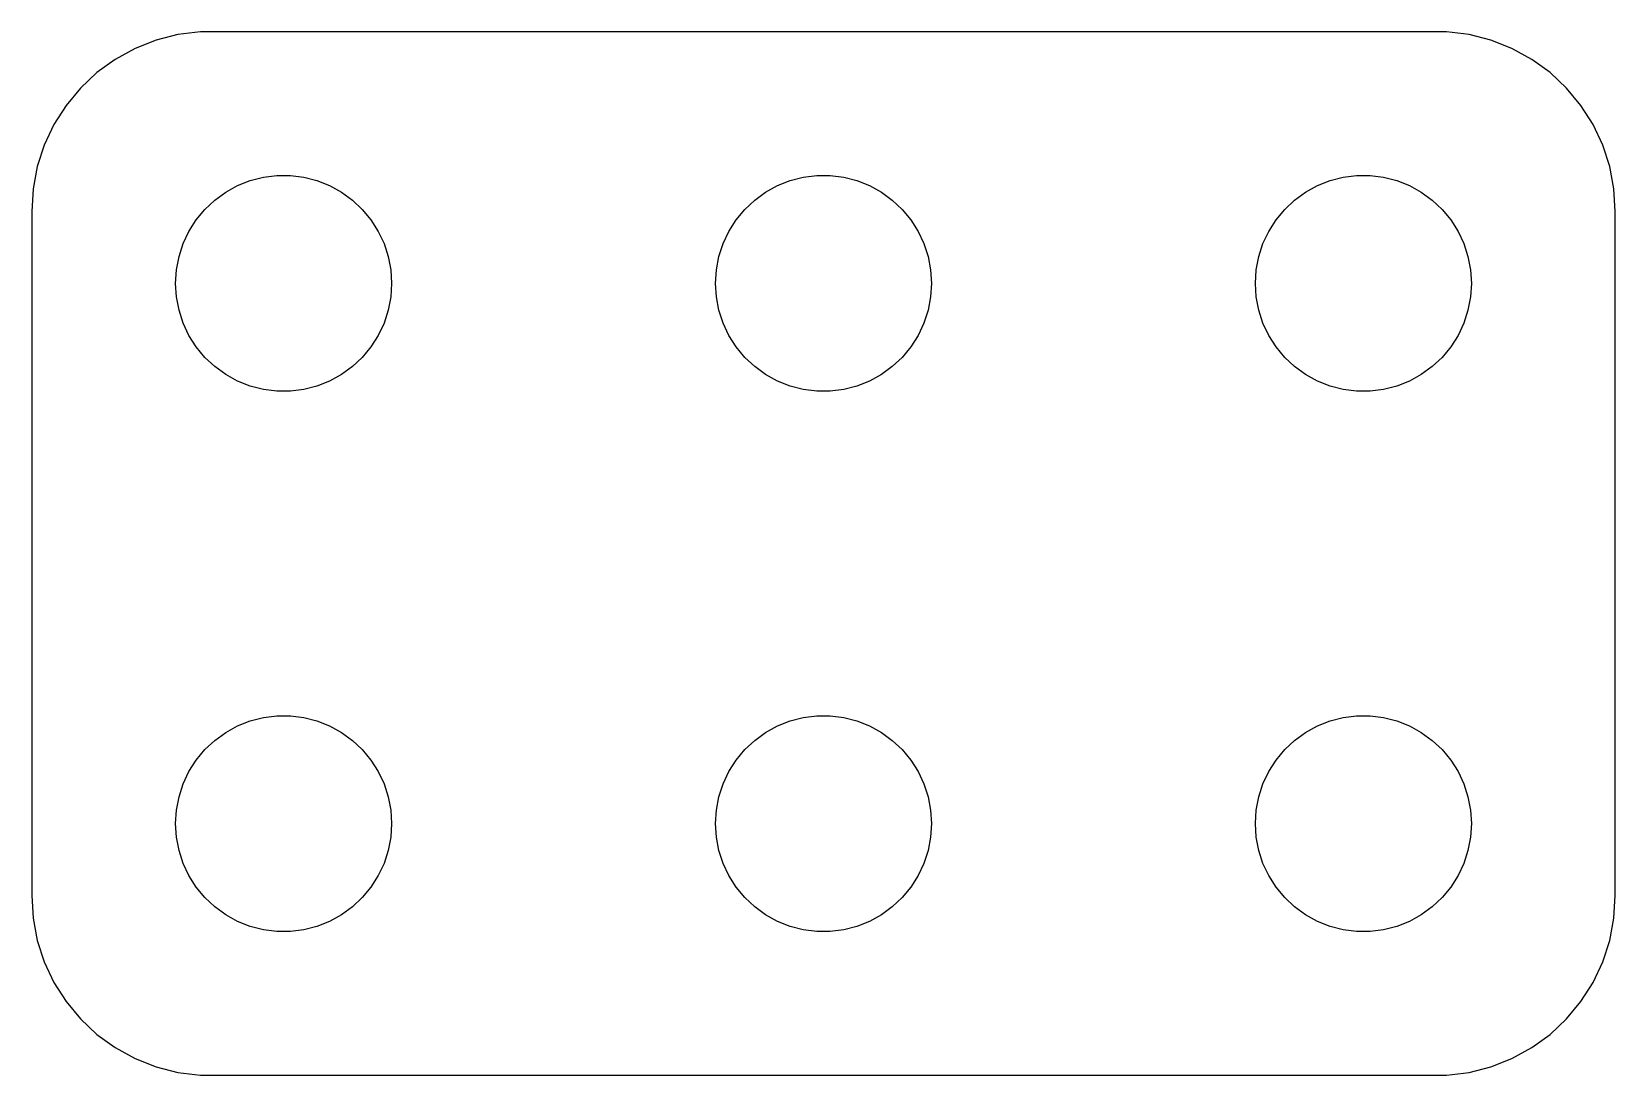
# Model space of a CAD drawing. Header units: metres. Extents: x -22 to 22, y -14.5 to 14.5.
import ezdxf

# ---------------------------------------------------------------- set-up
doc = ezdxf.new("R2010")
doc.units = ezdxf.units.M

msp = doc.modelspace()

# ---------------------------------------------------------------- linework, layer by layer
for p, q in [((-18.5451, 14.2553), (-19.1289, 14.0241)), ((-17.9369, 14.4114), (-18.5451, 14.2553)), ((-17.3139, 14.4901), (-17.9369, 14.4114)), ((17.3139, 14.4901), (-17.3139, 14.4901)), ((17.9369, 14.4114), (17.3139, 14.4901)), ((18.5451, 14.2553), (17.9369, 14.4114)), ((19.1289, 14.0241), (18.5451, 14.2553)), ((-19.6791, 13.7216), (-20.1871, 13.3526)), ((-19.1289, 14.0241), (-19.6791, 13.7216)), ((19.6791, 13.7216), (19.1289, 14.0241)), ((20.1871, 13.3526), (19.6791, 13.7216)), ((-20.1871, 13.3526), (-20.6448, 12.9227)), ((20.6448, 12.9227), (20.1871, 13.3526)), ((-20.6448, 12.9227), (-21.0451, 12.4389)), ((21.0451, 12.4389), (20.6448, 12.9227)), ((-21.0451, 12.4389), (-21.3815, 11.9088)), ((21.3815, 11.9088), (21.0451, 12.4389)), ((-21.3815, 11.9088), (-21.6489, 11.3406)), ((21.6489, 11.3406), (21.3815, 11.9088)), ((-21.6489, 11.3406), (-21.8429, 10.7434)), ((21.8429, 10.7434), (21.6489, 11.3406)), ((-21.8429, 10.7434), (-21.9606, 10.1267)), ((21.9606, 10.1267), (21.8429, 10.7434)), ((-21.9606, 10.1267), (-22, 9.5)), ((-16.6075, 10.033), (-16.2773, 10.2145)), ((-16.2773, 10.2145), (-15.927, 10.3532)), ((-15.927, 10.3532), (-15.5621, 10.4469)), ((-15.5621, 10.4469), (-15.1884, 10.4941)), ((-15.1884, 10.4941), (-14.8116, 10.4941)), ((-14.8116, 10.4941), (-14.4379, 10.4469)), ((-14.4379, 10.4469), (-14.0729, 10.3532)), ((-14.0729, 10.3532), (-13.7227, 10.2145)), ((-13.7227, 10.2145), (-13.3925, 10.033)), ((-1.60747, 10.033), (-1.27733, 10.2145)), ((-1.27733, 10.2145), (-0.927048, 10.3532)), ((-0.927048, 10.3532), (-0.562134, 10.4469)), ((-0.562134, 10.4469), (-0.18837, 10.4941)), ((-0.18837, 10.4941), (0.18837, 10.4941)), ((0.18837, 10.4941), (0.562134, 10.4469)), ((0.562134, 10.4469), (0.927048, 10.3532)), ((0.927048, 10.3532), (1.27733, 10.2145)), ((1.27733, 10.2145), (1.60747, 10.033)), ((13.3925, 10.033), (13.7227, 10.2145)), ((13.7227, 10.2145), (14.0729, 10.3532)), ((14.0729, 10.3532), (14.4379, 10.4469)), ((14.4379, 10.4469), (14.8116, 10.4941)), ((14.8116, 10.4941), (15.1884, 10.4941)), ((15.1884, 10.4941), (15.5621, 10.4469)), ((15.5621, 10.4469), (15.927, 10.3532)), ((15.927, 10.3532), (16.2773, 10.2145)), ((16.2773, 10.2145), (16.6075, 10.033)), ((22, 9.5), (21.9606, 10.1267)), ((-17.1869, 9.55363), (-16.9123, 9.81154)), ((-16.9123, 9.81154), (-16.6075, 10.033)), ((-13.3925, 10.033), (-13.0877, 9.81154)), ((-13.0877, 9.81154), (-12.8131, 9.55363)), ((-2.1869, 9.55363), (-1.91226, 9.81154)), ((-1.91226, 9.81154), (-1.60747, 10.033)), ((1.60747, 10.033), (1.91226, 9.81154)), ((1.91226, 9.81154), (2.1869, 9.55363)), ((12.8131, 9.55363), (13.0877, 9.81154)), ((13.0877, 9.81154), (13.3925, 10.033)), ((16.6075, 10.033), (16.9123, 9.81154)), ((16.9123, 9.81154), (17.1869, 9.55363)), ((-22, 9.5), (-22, -9.5)), ((-17.6289, 8.94525), (-17.427, 9.26335)), ((-17.427, 9.26335), (-17.1869, 9.55363)), ((-12.8131, 9.55363), (-12.5729, 9.26335)), ((-12.5729, 9.26335), (-12.3711, 8.94525)), ((-2.62891, 8.94525), (-2.42705, 9.26335)), ((-2.42705, 9.26335), (-2.1869, 9.55363)), ((2.1869, 9.55363), (2.42705, 9.26335)), ((2.42705, 9.26335), (2.62891, 8.94525)), ((12.3711, 8.94525), (12.5729, 9.26335)), ((12.5729, 9.26335), (12.8131, 9.55363)), ((17.1869, 9.55363), (17.427, 9.26335)), ((17.427, 9.26335), (17.6289, 8.94525)), ((22, -9.5), (22, 9.5)), ((-17.7893, 8.60437), (-17.6289, 8.94525)), ((-12.3711, 8.94525), (-12.2107, 8.60437)), ((-2.78932, 8.60437), (-2.62891, 8.94525)), ((2.62891, 8.94525), (2.78932, 8.60437)), ((12.2107, 8.60437), (12.3711, 8.94525)), ((17.6289, 8.94525), (17.7893, 8.60437)), ((-17.9057, 8.24606), (-17.7893, 8.60437)), ((-12.2107, 8.60437), (-12.0942, 8.24606)), ((-2.90575, 8.24606), (-2.78932, 8.60437)), ((2.78932, 8.60437), (2.90575, 8.24606)), ((12.0942, 8.24606), (12.2107, 8.60437)), ((17.7893, 8.60437), (17.9057, 8.24606)), ((-17.9763, 7.87599), (-17.9057, 8.24606)), ((-12.0942, 8.24606), (-12.0237, 7.87599)), ((-2.97633, 7.87599), (-2.90575, 8.24606)), ((2.90575, 8.24606), (2.97633, 7.87599)), ((12.0237, 7.87599), (12.0942, 8.24606)), ((17.9057, 8.24606), (17.9763, 7.87599)), ((-18, 7.5), (-17.9763, 7.87599)), ((-17.9763, 7.12399), (-18, 7.5)), ((-12.0237, 7.87599), (-12, 7.5)), ((-12, 7.5), (-12.0237, 7.12399)), ((-3, 7.5), (-2.97633, 7.87599)), ((-2.97633, 7.12399), (-3, 7.5)), ((2.97633, 7.87599), (3, 7.5)), ((3, 7.5), (2.97633, 7.12399)), ((12, 7.5), (12.0237, 7.87599)), ((12.0237, 7.12399), (12, 7.5)), ((17.9763, 7.87599), (18, 7.5)), ((18, 7.5), (17.9763, 7.12399)), ((-17.9057, 6.75392), (-17.9763, 7.12399)), ((-12.0237, 7.12399), (-12.0942, 6.75392)), ((-2.90575, 6.75392), (-2.97633, 7.12399)), ((2.97633, 7.12399), (2.90575, 6.75392)), ((12.0942, 6.75392), (12.0237, 7.12399)), ((17.9763, 7.12399), (17.9057, 6.75392)), ((-17.7893, 6.39561), (-17.9057, 6.75392)), ((-12.0942, 6.75392), (-12.2107, 6.39561)), ((-2.78932, 6.39561), (-2.90575, 6.75392)), ((2.90575, 6.75392), (2.78932, 6.39561)), ((12.2107, 6.39561), (12.0942, 6.75392)), ((17.9057, 6.75392), (17.7893, 6.39561)), ((-17.6289, 6.05473), (-17.7893, 6.39561)), ((-12.2107, 6.39561), (-12.3711, 6.05473)), ((-2.62891, 6.05473), (-2.78932, 6.39561)), ((2.78932, 6.39561), (2.62891, 6.05473)), ((12.3711, 6.05473), (12.2107, 6.39561)), ((17.7893, 6.39561), (17.6289, 6.05473)), ((-17.427, 5.73663), (-17.6289, 6.05473)), ((-17.1869, 5.44635), (-17.427, 5.73663)), ((-12.5729, 5.73663), (-12.8131, 5.44635)), ((-12.3711, 6.05473), (-12.5729, 5.73663)), ((-2.42705, 5.73663), (-2.62891, 6.05473)), ((-2.1869, 5.44635), (-2.42705, 5.73663)), ((2.42705, 5.73663), (2.1869, 5.44635)), ((2.62891, 6.05473), (2.42705, 5.73663)), ((12.5729, 5.73663), (12.3711, 6.05473)), ((12.8131, 5.44635), (12.5729, 5.73663)), ((17.427, 5.73663), (17.1869, 5.44635)), ((17.6289, 6.05473), (17.427, 5.73663)), ((-16.9123, 5.18845), (-17.1869, 5.44635)), ((-12.8131, 5.44635), (-13.0877, 5.18845)), ((-1.91226, 5.18845), (-2.1869, 5.44635)), ((2.1869, 5.44635), (1.91226, 5.18845)), ((13.0877, 5.18845), (12.8131, 5.44635)), ((17.1869, 5.44635), (16.9123, 5.18845)), ((-16.6075, 4.96701), (-16.9123, 5.18845)), ((-16.2773, 4.78551), (-16.6075, 4.96701)), ((-13.3925, 4.96701), (-13.7227, 4.78551)), ((-13.0877, 5.18845), (-13.3925, 4.96701)), ((-1.60747, 4.96701), (-1.91226, 5.18845)), ((-1.27733, 4.78551), (-1.60747, 4.96701)), ((1.60747, 4.96701), (1.27733, 4.78551)), ((1.91226, 5.18845), (1.60747, 4.96701)), ((13.3925, 4.96701), (13.0877, 5.18845)), ((13.7227, 4.78551), (13.3925, 4.96701)), ((16.6075, 4.96701), (16.2773, 4.78551)), ((16.9123, 5.18845), (16.6075, 4.96701)), ((-15.927, 4.64682), (-16.2773, 4.78551)), ((-15.5621, 4.55313), (-15.927, 4.64682)), ((-15.1884, 4.50591), (-15.5621, 4.55313)), ((-14.8116, 4.50591), (-15.1884, 4.50591)), ((-14.4379, 4.55313), (-14.8116, 4.50591)), ((-14.0729, 4.64682), (-14.4379, 4.55313)), ((-13.7227, 4.78551), (-14.0729, 4.64682)), ((-0.927048, 4.64682), (-1.27733, 4.78551)), ((-0.562134, 4.55313), (-0.927048, 4.64682)), ((-0.18837, 4.50591), (-0.562134, 4.55313)), ((0.18837, 4.50591), (-0.18837, 4.50591)), ((0.562134, 4.55313), (0.18837, 4.50591)), ((0.927048, 4.64682), (0.562134, 4.55313)), ((1.27733, 4.78551), (0.927048, 4.64682)), ((14.0729, 4.64682), (13.7227, 4.78551)), ((14.4379, 4.55313), (14.0729, 4.64682)), ((14.8116, 4.50591), (14.4379, 4.55313)), ((15.1884, 4.50591), (14.8116, 4.50591)), ((15.5621, 4.55313), (15.1884, 4.50591)), ((15.927, 4.64682), (15.5621, 4.55313)), ((16.2773, 4.78551), (15.927, 4.64682)), ((-16.6075, -4.96701), (-16.2773, -4.78551)), ((-16.2773, -4.78551), (-15.927, -4.64682)), ((-15.927, -4.64682), (-15.5621, -4.55313)), ((-15.5621, -4.55313), (-15.1884, -4.50591)), ((-15.1884, -4.50591), (-14.8116, -4.50591)), ((-14.8116, -4.50591), (-14.4379, -4.55313)), ((-14.4379, -4.55313), (-14.0729, -4.64682)), ((-14.0729, -4.64682), (-13.7227, -4.78551)), ((-13.7227, -4.78551), (-13.3925, -4.96701)), ((-1.60747, -4.96701), (-1.27733, -4.78551)), ((-1.27733, -4.78551), (-0.927048, -4.64682)), ((-0.927048, -4.64682), (-0.562134, -4.55313)), ((-0.562134, -4.55313), (-0.18837, -4.50591)), ((-0.18837, -4.50591), (0.18837, -4.50591)), ((0.18837, -4.50591), (0.562134, -4.55313)), ((0.562134, -4.55313), (0.927048, -4.64682)), ((0.927048, -4.64682), (1.27733, -4.78551)), ((1.27733, -4.78551), (1.60747, -4.96701)), ((13.3925, -4.96701), (13.7227, -4.78551)), ((13.7227, -4.78551), (14.0729, -4.64682)), ((14.0729, -4.64682), (14.4379, -4.55313)), ((14.4379, -4.55313), (14.8116, -4.50591)), ((14.8116, -4.50591), (15.1884, -4.50591)), ((15.1884, -4.50591), (15.5621, -4.55313)), ((15.5621, -4.55313), (15.927, -4.64682)), ((15.927, -4.64682), (16.2773, -4.78551)), ((16.2773, -4.78551), (16.6075, -4.96701)), ((-17.1869, -5.44635), (-16.9123, -5.18845)), ((-16.9123, -5.18845), (-16.6075, -4.96701)), ((-13.3925, -4.96701), (-13.0877, -5.18845)), ((-13.0877, -5.18845), (-12.8131, -5.44635)), ((-2.1869, -5.44635), (-1.91226, -5.18845)), ((-1.91226, -5.18845), (-1.60747, -4.96701)), ((1.60747, -4.96701), (1.91226, -5.18845)), ((1.91226, -5.18845), (2.1869, -5.44635)), ((12.8131, -5.44635), (13.0877, -5.18845)), ((13.0877, -5.18845), (13.3925, -4.96701)), ((16.6075, -4.96701), (16.9123, -5.18845)), ((16.9123, -5.18845), (17.1869, -5.44635)), ((-17.427, -5.73663), (-17.1869, -5.44635)), ((-12.8131, -5.44635), (-12.5729, -5.73663)), ((-2.42705, -5.73663), (-2.1869, -5.44635)), ((2.1869, -5.44635), (2.42705, -5.73663)), ((12.5729, -5.73663), (12.8131, -5.44635)), ((17.1869, -5.44635), (17.427, -5.73663)), ((-17.7893, -6.39561), (-17.6289, -6.05473)), ((-17.6289, -6.05473), (-17.427, -5.73663)), ((-12.5729, -5.73663), (-12.3711, -6.05473)), ((-12.3711, -6.05473), (-12.2107, -6.39561)), ((-2.78932, -6.39561), (-2.62891, -6.05473)), ((-2.62891, -6.05473), (-2.42705, -5.73663)), ((2.42705, -5.73663), (2.62891, -6.05473)), ((2.62891, -6.05473), (2.78932, -6.39561)), ((12.2107, -6.39561), (12.3711, -6.05473)), ((12.3711, -6.05473), (12.5729, -5.73663)), ((17.427, -5.73663), (17.6289, -6.05473)), ((17.6289, -6.05473), (17.7893, -6.39561)), ((-17.9057, -6.75392), (-17.7893, -6.39561)), ((-12.2107, -6.39561), (-12.0942, -6.75392)), ((-2.90575, -6.75392), (-2.78932, -6.39561)), ((2.78932, -6.39561), (2.90575, -6.75392)), ((12.0942, -6.75392), (12.2107, -6.39561)), ((17.7893, -6.39561), (17.9057, -6.75392)), ((-17.9763, -7.12399), (-17.9057, -6.75392)), ((-12.0942, -6.75392), (-12.0237, -7.12399)), ((-2.97633, -7.12399), (-2.90575, -6.75392)), ((2.90575, -6.75392), (2.97633, -7.12399)), ((12.0237, -7.12399), (12.0942, -6.75392)), ((17.9057, -6.75392), (17.9763, -7.12399)), ((-18, -7.5), (-17.9763, -7.12399)), ((-12.0237, -7.12399), (-12, -7.5)), ((-3, -7.5), (-2.97633, -7.12399)), ((2.97633, -7.12399), (3, -7.5)), ((12, -7.5), (12.0237, -7.12399)), ((17.9763, -7.12399), (18, -7.5)), ((-17.9763, -7.87599), (-18, -7.5)), ((-17.9057, -8.24606), (-17.9763, -7.87599)), ((-12.0237, -7.87599), (-12.0942, -8.24606)), ((-12, -7.5), (-12.0237, -7.87599)), ((-2.97633, -7.87599), (-3, -7.5)), ((-2.90575, -8.24606), (-2.97633, -7.87599)), ((2.97633, -7.87599), (2.90575, -8.24606)), ((3, -7.5), (2.97633, -7.87599)), ((12.0237, -7.87599), (12, -7.5)), ((12.0942, -8.24606), (12.0237, -7.87599)), ((17.9763, -7.87599), (17.9057, -8.24606)), ((18, -7.5), (17.9763, -7.87599)), ((-17.7893, -8.60437), (-17.9057, -8.24606)), ((-12.0942, -8.24606), (-12.2107, -8.60437)), ((-2.78932, -8.60437), (-2.90575, -8.24606)), ((2.90575, -8.24606), (2.78932, -8.60437)), ((12.2107, -8.60437), (12.0942, -8.24606)), ((17.9057, -8.24606), (17.7893, -8.60437)), ((-17.6289, -8.94525), (-17.7893, -8.60437)), ((-12.2107, -8.60437), (-12.3711, -8.94525)), ((-2.62891, -8.94525), (-2.78932, -8.60437)), ((2.78932, -8.60437), (2.62891, -8.94525)), ((12.3711, -8.94525), (12.2107, -8.60437)), ((17.7893, -8.60437), (17.6289, -8.94525)), ((-17.427, -9.26335), (-17.6289, -8.94525)), ((-12.3711, -8.94525), (-12.5729, -9.26335)), ((-2.42705, -9.26335), (-2.62891, -8.94525)), ((2.62891, -8.94525), (2.42705, -9.26335)), ((12.5729, -9.26335), (12.3711, -8.94525)), ((17.6289, -8.94525), (17.427, -9.26335)), ((-22, -9.5), (-21.9606, -10.1267)), ((-17.1869, -9.55363), (-17.427, -9.26335)), ((-16.9123, -9.81154), (-17.1869, -9.55363)), ((-12.8131, -9.55363), (-13.0877, -9.81154)), ((-12.5729, -9.26335), (-12.8131, -9.55363)), ((-2.1869, -9.55363), (-2.42705, -9.26335)), ((-1.91226, -9.81154), (-2.1869, -9.55363)), ((2.1869, -9.55363), (1.91226, -9.81154)), ((2.42705, -9.26335), (2.1869, -9.55363)), ((12.8131, -9.55363), (12.5729, -9.26335)), ((13.0877, -9.81154), (12.8131, -9.55363)), ((17.1869, -9.55363), (16.9123, -9.81154)), ((17.427, -9.26335), (17.1869, -9.55363)), ((21.9606, -10.1267), (22, -9.5)), ((-16.6075, -10.033), (-16.9123, -9.81154)), ((-16.2773, -10.2145), (-16.6075, -10.033)), ((-13.3925, -10.033), (-13.7227, -10.2145)), ((-13.0877, -9.81154), (-13.3925, -10.033)), ((-1.60747, -10.033), (-1.91226, -9.81154)), ((-1.27733, -10.2145), (-1.60747, -10.033)), ((1.60747, -10.033), (1.27733, -10.2145)), ((1.91226, -9.81154), (1.60747, -10.033)), ((13.3925, -10.033), (13.0877, -9.81154)), ((13.7227, -10.2145), (13.3925, -10.033)), ((16.6075, -10.033), (16.2773, -10.2145)), ((16.9123, -9.81154), (16.6075, -10.033)), ((-21.9606, -10.1267), (-21.8429, -10.7434)), ((-15.927, -10.3532), (-16.2773, -10.2145)), ((-15.5621, -10.4469), (-15.927, -10.3532)), ((-15.1884, -10.4941), (-15.5621, -10.4469)), ((-14.8116, -10.4941), (-15.1884, -10.4941)), ((-14.4379, -10.4469), (-14.8116, -10.4941)), ((-14.0729, -10.3532), (-14.4379, -10.4469)), ((-13.7227, -10.2145), (-14.0729, -10.3532)), ((-0.927048, -10.3532), (-1.27733, -10.2145)), ((-0.562134, -10.4469), (-0.927048, -10.3532)), ((-0.18837, -10.4941), (-0.562134, -10.4469)), ((0.18837, -10.4941), (-0.18837, -10.4941)), ((0.562134, -10.4469), (0.18837, -10.4941)), ((0.927048, -10.3532), (0.562134, -10.4469)), ((1.27733, -10.2145), (0.927048, -10.3532)), ((14.0729, -10.3532), (13.7227, -10.2145)), ((14.4379, -10.4469), (14.0729, -10.3532)), ((14.8116, -10.4941), (14.4379, -10.4469)), ((15.1884, -10.4941), (14.8116, -10.4941)), ((15.5621, -10.4469), (15.1884, -10.4941)), ((15.927, -10.3532), (15.5621, -10.4469)), ((16.2773, -10.2145), (15.927, -10.3532)), ((21.8429, -10.7434), (21.9606, -10.1267)), ((-21.8429, -10.7434), (-21.6489, -11.3406)), ((21.6489, -11.3406), (21.8429, -10.7434)), ((-21.6489, -11.3406), (-21.3815, -11.9088)), ((21.3815, -11.9088), (21.6489, -11.3406)), ((-21.3815, -11.9088), (-21.0451, -12.4389)), ((21.0451, -12.4389), (21.3815, -11.9088)), ((-21.0451, -12.4389), (-20.6448, -12.9227)), ((20.6448, -12.9227), (21.0451, -12.4389)), ((-20.6448, -12.9227), (-20.1871, -13.3526)), ((20.1871, -13.3526), (20.6448, -12.9227)), ((-20.1871, -13.3526), (-19.6791, -13.7216)), ((19.6791, -13.7216), (20.1871, -13.3526)), ((-19.6791, -13.7216), (-19.1289, -14.0241)), ((-19.1289, -14.0241), (-18.5451, -14.2553)), ((18.5451, -14.2553), (19.1289, -14.0241)), ((19.1289, -14.0241), (19.6791, -13.7216)), ((-18.5451, -14.2553), (-17.9369, -14.4114)), ((-17.9369, -14.4114), (-17.3139, -14.4901)), ((-17.3139, -14.4901), (17.3139, -14.4901)), ((17.3139, -14.4901), (17.9369, -14.4114)), ((17.9369, -14.4114), (18.5451, -14.2553))]:
    msp.add_line(p, q)

doc.saveas('drawing.dxf')
